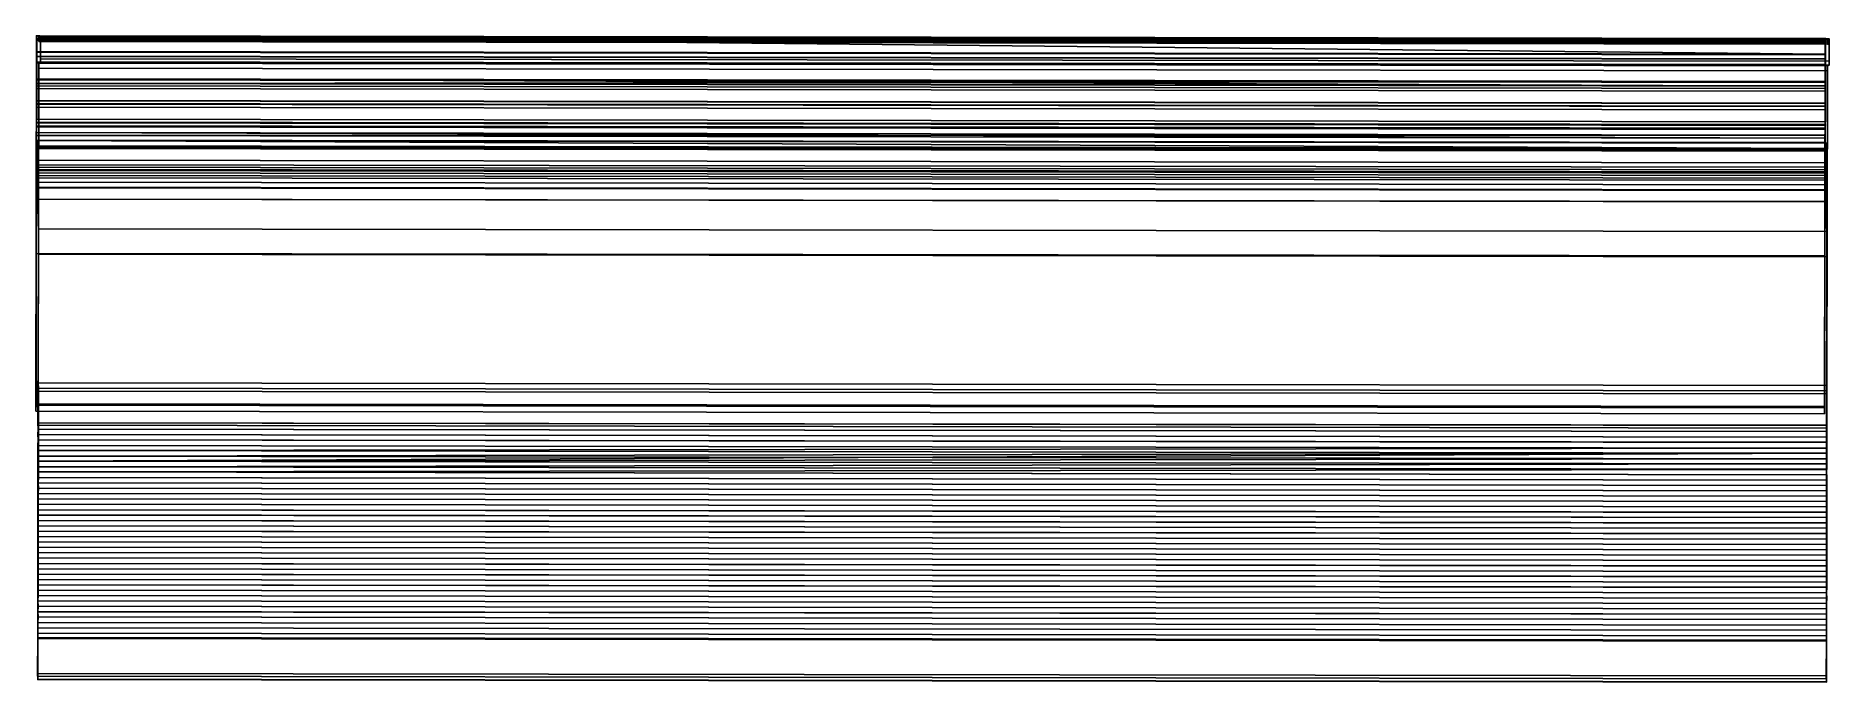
# Model space of a CAD drawing. Extents: x 399.9 to 400, y 0.964 to 1.
import ezdxf

# ---------------------------------------------------------------- set-up
doc = ezdxf.new("R2010")
doc.units = 0
doc.header["$MEASUREMENT"] = 0
doc.layers.add('Layer1', color=212, linetype='CONTINUOUS')

msp = doc.modelspace()

# ---------------------------------------------------------------- linework, layer by layer
at = {"layer": 'Layer1'}
for points in [[(399.89977, 1.00011, -14.95328), (399.89974, 0.97968, -14.9533), (399.99974, 0.97953, -14.95281), (399.99977, 0.99996, -14.95279)], [(399.89978, 1.00034, -14.95534), (399.89977, 1.00035, -14.95355), (399.99977, 1.0002, -14.95305), (399.99978, 1.0002, -14.95484)], [(399.99977, 1.0002, -14.95305), (399.99977, 0.99996, -14.95279), (399.89977, 1.00011, -14.95328), (399.89977, 1.00035, -14.95355)], [(399.99978, 0.99932, -14.95508), (399.99978, 1.00004, -14.95505), (399.89978, 1.00019, -14.95554), (399.89978, 1.00034, -14.95534)], [(399.8999, 1.00034, -14.98005), (399.8998, 1.00034, -14.95902), (399.9998, 1.0002, -14.95853), (399.9999, 1.00019, -14.97955)], [(399.8998, 1.00034, -14.95902), (399.8998, 1.0002, -14.95882), (399.9998, 1.00005, -14.95832), (399.9998, 1.0002, -14.95853)], [(399.9998, 1.00005, -14.95832), (399.9998, 0.99929, -14.95829), (399.8998, 0.99944, -14.95878), (399.8998, 1.0002, -14.95882)], [(399.9999, 1.00011, -14.97985), (399.9999, 1.00019, -14.97955), (399.8999, 1.00034, -14.98005), (399.8999, 1.00025, -14.98034)], [(399.89991, 1.00004, -14.98056), (399.8999, 1.00025, -14.98034), (399.9999, 1.00011, -14.97985), (399.9999, 0.99989, -14.98006)], [(399.99991, 1.00019, -14.98216), (399.99991, 0.99989, -14.98186), (399.89991, 1.00004, -14.98236), (399.89992, 1.00034, -14.98266)], [(399.89991, 1.00004, -14.98236), (399.89991, 1.00034, -14.98206), (399.99991, 1.00019, -14.98156), (399.99991, 0.99989, -14.98186)], [(399.99991, 1.00019, -14.98156), (399.99991, 0.99989, -14.98126), (399.89991, 1.00004, -14.98176), (399.89991, 1.00034, -14.98206)], [(399.89991, 1.00004, -14.98176), (399.89991, 1.00034, -14.98146), (399.99991, 1.00019, -14.98096), (399.99991, 0.99989, -14.98126)], [(399.99991, 1.00019, -14.98096), (399.99991, 0.99989, -14.98066), (399.89991, 1.00004, -14.98116), (399.89991, 1.00034, -14.98146)], [(399.89991, 1.00004, -14.98116), (399.89991, 1.00034, -14.98086), (399.99991, 1.00019, -14.98036), (399.99991, 0.99989, -14.98066)], [(399.99991, 1.00019, -14.98036), (399.9999, 0.99989, -14.98006), (399.89991, 1.00004, -14.98056), (399.89991, 1.00034, -14.98086)], [(399.89993, 1.00004, -14.98476), (399.89992, 1.00034, -14.98446), (399.99992, 1.00019, -14.98396), (399.99992, 0.99989, -14.98426)], [(399.99992, 1.00019, -14.98396), (399.99992, 0.99989, -14.98366), (399.89992, 1.00004, -14.98416), (399.89992, 1.00034, -14.98446)], [(399.89992, 1.00004, -14.98416), (399.89992, 1.00034, -14.98386), (399.99992, 1.00019, -14.98336), (399.99992, 0.99989, -14.98366)], [(399.99992, 1.00019, -14.98336), (399.99992, 0.99989, -14.98306), (399.89992, 1.00004, -14.98356), (399.89992, 1.00034, -14.98386)], [(399.89992, 1.00004, -14.98356), (399.89992, 1.00034, -14.98326), (399.99992, 1.00019, -14.98276), (399.99992, 0.99989, -14.98306)], [(399.99992, 1.00019, -14.98276), (399.99992, 0.99989, -14.98246), (399.89992, 1.00004, -14.98296), (399.89992, 1.00034, -14.98326)], [(399.89992, 1.00004, -14.98296), (399.89992, 1.00034, -14.98266), (399.99991, 1.00019, -14.98216), (399.99992, 0.99989, -14.98246)], [(399.99994, 1.00019, -14.98636), (399.99993, 0.99989, -14.98606), (399.89993, 1.00004, -14.98656), (399.89994, 1.00034, -14.98686)], [(399.89993, 1.00004, -14.98656), (399.89993, 1.00034, -14.98626), (399.99993, 1.00019, -14.98576), (399.99993, 0.99989, -14.98606)], [(399.99993, 1.00019, -14.98576), (399.99993, 0.99989, -14.98546), (399.89993, 1.00004, -14.98596), (399.89993, 1.00034, -14.98626)], [(399.89993, 1.00004, -14.98596), (399.89993, 1.00034, -14.98566), (399.99993, 1.00019, -14.98516), (399.99993, 0.99989, -14.98546)], [(399.99993, 1.00019, -14.98516), (399.99993, 0.99989, -14.98486), (399.89993, 1.00004, -14.98536), (399.89993, 1.00034, -14.98566)], [(399.89993, 1.00004, -14.98536), (399.89993, 1.00034, -14.98506), (399.99993, 1.00019, -14.98456), (399.99993, 0.99989, -14.98486)], [(399.99993, 1.00019, -14.98456), (399.99992, 0.99989, -14.98426), (399.89993, 1.00004, -14.98476), (399.89993, 1.00034, -14.98506)], [(399.99994, 1.00019, -14.98816), (399.99994, 0.99989, -14.98786), (399.89994, 1.00004, -14.98836), (399.89995, 1.00034, -14.98866)], [(399.89994, 1.00004, -14.98836), (399.89994, 1.00034, -14.98806), (399.99994, 1.00019, -14.98756), (399.99994, 0.99989, -14.98786)], [(399.99994, 1.00019, -14.98756), (399.99994, 0.99989, -14.98726), (399.89994, 1.00004, -14.98776), (399.89994, 1.00034, -14.98806)], [(399.89994, 1.00004, -14.98776), (399.89994, 1.00034, -14.98746), (399.99994, 1.00019, -14.98696), (399.99994, 0.99989, -14.98726)], [(399.99994, 1.00019, -14.98696), (399.99994, 0.99989, -14.98666), (399.89994, 1.00004, -14.98716), (399.89994, 1.00034, -14.98746)], [(399.89994, 1.00004, -14.98716), (399.89994, 1.00034, -14.98686), (399.99994, 1.00019, -14.98636), (399.99994, 0.99989, -14.98666)], [(399.89996, 1.00004, -14.99076), (399.89995, 1.00034, -14.99046), (399.99995, 1.00019, -14.98996), (399.99995, 0.99989, -14.99026)], [(399.99995, 1.00019, -14.98996), (399.99995, 0.99989, -14.98966), (399.89995, 1.00004, -14.99016), (399.89995, 1.00034, -14.99046)], [(399.89995, 1.00004, -14.99016), (399.89995, 1.00034, -14.98986), (399.99995, 1.00019, -14.98936), (399.99995, 0.99989, -14.98966)], [(399.99995, 1.00019, -14.98936), (399.99995, 0.99989, -14.98906), (399.89995, 1.00004, -14.98956), (399.89995, 1.00034, -14.98986)], [(399.89995, 1.00004, -14.98956), (399.89995, 1.00034, -14.98926), (399.99995, 1.00019, -14.98876), (399.99995, 0.99989, -14.98906)], [(399.99995, 1.00019, -14.98876), (399.99995, 0.99989, -14.98846), (399.89995, 1.00004, -14.98896), (399.89995, 1.00034, -14.98926)], [(399.89995, 1.00004, -14.98896), (399.89995, 1.00034, -14.98866), (399.99994, 1.00019, -14.98816), (399.99995, 0.99989, -14.98846)], [(399.89996, 1.00004, -14.99136), (399.89996, 1.00034, -14.99106), (399.99996, 1.00019, -14.99056), (399.99996, 0.99989, -14.99086)], [(399.99996, 1.00019, -14.99056), (399.99995, 0.99989, -14.99026), (399.89996, 1.00004, -14.99076), (399.89996, 1.00034, -14.99106)], [(399.99997, 1.00019, -14.99236), (399.99996, 0.99989, -14.99206), (399.89996, 1.00003, -14.99256), (399.89997, 1.00033, -14.99286)], [(399.89996, 1.00003, -14.99256), (399.89996, 1.00033, -14.99226), (399.99996, 1.00019, -14.99176), (399.99996, 0.99989, -14.99206)], [(399.99996, 1.00019, -14.99176), (399.99996, 0.99989, -14.99146), (399.89996, 1.00003, -14.99196), (399.89996, 1.00033, -14.99226)], [(399.89996, 1.00003, -14.99196), (399.89996, 1.00033, -14.99166), (399.99996, 1.00019, -14.99116), (399.99996, 0.99989, -14.99146)], [(399.99996, 1.00019, -14.99116), (399.99996, 0.99989, -14.99086), (399.89996, 1.00004, -14.99136), (399.89996, 1.00033, -14.99166)], [(399.99997, 1.00019, -14.99416), (399.99997, 0.99989, -14.99386), (399.89997, 1.00003, -14.99436), (399.89998, 1.00033, -14.99466)], [(399.89997, 1.00003, -14.99436), (399.89997, 1.00033, -14.99406), (399.99997, 1.00019, -14.99356), (399.99997, 0.99989, -14.99386)], [(399.99997, 1.00019, -14.99356), (399.99997, 0.99989, -14.99326), (399.89997, 1.00003, -14.99376), (399.89997, 1.00033, -14.99406)], [(399.89997, 1.00003, -14.99376), (399.89997, 1.00033, -14.99346), (399.99997, 1.00019, -14.99296), (399.99997, 0.99989, -14.99326)], [(399.99997, 1.00019, -14.99296), (399.99997, 0.99989, -14.99266), (399.89997, 1.00003, -14.99316), (399.89997, 1.00033, -14.99346)], [(399.89997, 1.00003, -14.99316), (399.89997, 1.00033, -14.99286), (399.99997, 1.00019, -14.99236), (399.99997, 0.99989, -14.99266)], [(399.89999, 1.00003, -14.99676), (399.89998, 1.00033, -14.99646), (399.99998, 1.00019, -14.99596), (399.99998, 0.99989, -14.99626)], [(399.99998, 1.00019, -14.99596), (399.99998, 0.99989, -14.99566), (399.89998, 1.00003, -14.99616), (399.89998, 1.00033, -14.99646)], [(399.89998, 1.00003, -14.99616), (399.89998, 1.00033, -14.99586), (399.99998, 1.00019, -14.99536), (399.99998, 0.99989, -14.99566)], [(399.99998, 1.00019, -14.99536), (399.99998, 0.99989, -14.99506), (399.89998, 1.00003, -14.99556), (399.89998, 1.00033, -14.99586)], [(399.89998, 1.00003, -14.99556), (399.89998, 1.00033, -14.99526), (399.99998, 1.00019, -14.99476), (399.99998, 0.99989, -14.99506)], [(399.99998, 1.00019, -14.99476), (399.99998, 0.99989, -14.99446), (399.89998, 1.00003, -14.99496), (399.89998, 1.00033, -14.99526)], [(399.89998, 1.00003, -14.99496), (399.89998, 1.00033, -14.99466), (399.99997, 1.00019, -14.99416), (399.99998, 0.99989, -14.99446)], [(399.99999, 1.00019, -14.99836), (399.99999, 0.99989, -14.99806), (399.89999, 1.00003, -14.99856), (399.9, 1.00033, -14.99886)], [(399.89999, 1.00003, -14.99856), (399.89999, 1.00033, -14.99826), (399.99999, 1.00019, -14.99776), (399.99999, 0.99989, -14.99806)], [(399.99999, 1.00019, -14.99776), (399.99999, 0.99989, -14.99746), (399.89999, 1.00003, -14.99796), (399.89999, 1.00033, -14.99826)], [(399.89999, 1.00003, -14.99796), (399.89999, 1.00033, -14.99766), (399.99999, 1.00019, -14.99716), (399.99999, 0.99989, -14.99746)], [(399.99999, 1.00019, -14.99716), (399.99999, 0.99989, -14.99686), (399.89999, 1.00003, -14.99736), (399.89999, 1.00033, -14.99766)], [(399.89999, 1.00003, -14.99736), (399.89999, 1.00033, -14.99706), (399.99999, 1.00019, -14.99656), (399.99999, 0.99989, -14.99686)], [(399.99999, 1.00019, -14.99656), (399.99998, 0.99989, -14.99626), (399.89999, 1.00003, -14.99676), (399.89999, 1.00033, -14.99706)], [(399.99999, 1.00019, -14.99656), (399.99998, 0.99989, -14.99626), (399.89999, 1.00003, -14.99676), (399.89999, 1.00033, -14.99706)], [(400, 1.0001, -14.99943), (400, 1.00019, -14.99921), (399.9, 1.00033, -14.99971), (399.9, 1.00024, -14.99992)], [(399.9, 1.00033, -14.99971), (399.9, 1.0003, -14.99957), (400, 1.00015, -14.99907), (400, 1.00019, -14.99921)], [(399.9, 1.00003, -14.99916), (399.9, 1.00033, -14.99886), (399.99999, 1.00019, -14.99836), (400, 0.99989, -14.99866)], [(400, 1.00015, -14.99907), (400, 0.99989, -14.99866), (399.9, 1.00003, -14.99916), (399.9, 1.0003, -14.99957)], [(400, 1, -14.99949), (400, 1.0001, -14.99943), (399.9, 1.00024, -14.99992), (399.9, 1.00015, -14.99998)], [(399.9, 0.99907, -15), (399.9, 1.00015, -14.99998), (400, 1, -14.99949), (400, 0.99893, -14.99951)], [(399.99977, 0.99875, -14.95393), (399.99978, 0.99906, -14.95484), (399.89978, 0.99921, -14.95533), (399.89977, 0.9989, -14.95443)], [(399.89977, 0.99789, -14.95445), (399.89977, 0.9989, -14.95443), (399.99977, 0.99875, -14.95393), (399.99977, 0.99774, -14.95396)], [(399.89978, 0.99921, -14.95533), (399.89978, 0.99947, -14.95557), (399.99978, 0.99932, -14.95508), (399.99978, 0.99906, -14.95484)], [(399.8998, 0.99944, -14.95878), (399.8998, 0.9992, -14.95908), (399.9998, 0.99905, -14.95858), (399.9998, 0.99929, -14.95829)], [(399.9998, 0.99905, -14.95858), (399.9998, 0.99868, -14.95943), (399.8998, 0.99883, -14.95993), (399.8998, 0.9992, -14.95908)], [(399.9998, 0.99868, -14.95943), (399.9998, 0.99779, -14.95943), (399.8998, 0.99794, -14.95992), (399.8998, 0.99883, -14.95993)], [(399.9, 0.99885, -14.99982), (399.8999, 0.99882, -14.9802), (399.9999, 0.99867, -14.97971), (400, 0.99871, -14.99933)], [(399.8999, 0.99882, -14.9802), (399.8999, 0.99854, -14.98001), (399.9999, 0.99839, -14.97951), (399.9999, 0.99867, -14.97971)], [(400, 0.99871, -14.99933), (400, 0.99893, -14.99951), (399.9, 0.99907, -15), (399.9, 0.99885, -14.99982)], [(399.99978, 0.99755, -14.95478), (399.99977, 0.99774, -14.95396), (399.89977, 0.99789, -14.95445), (399.89978, 0.9977, -14.95528)], [(399.89978, 0.99755, -14.95554), (399.89978, 0.9977, -14.95528), (399.99978, 0.99755, -14.95478), (399.99978, 0.9974, -14.95504)], [(399.99979, 0.99753, -14.95848), (399.99979, 0.99725, -14.95828), (399.89979, 0.9974, -14.95878), (399.8998, 0.99768, -14.95897)], [(399.8998, 0.99794, -14.95992), (399.8998, 0.99768, -14.95897), (399.9998, 0.99779, -14.95943), (399.99979, 0.99753, -14.95848)], [(399.9999, 0.99839, -14.97951), (399.99987, 0.98079, -14.97951), (399.89987, 0.98094, -14.98), (399.8999, 0.99854, -14.98001)], [(399.99978, 0.99656, -14.95505), (399.99978, 0.9974, -14.95504), (399.89978, 0.99755, -14.95554), (399.89978, 0.99671, -14.95554)], [(399.89978, 0.99656, -14.95533), (399.89978, 0.99671, -14.95554), (399.99978, 0.99656, -14.95505), (399.99977, 0.99641, -14.95484)], [(399.89979, 0.9974, -14.95878), (399.89979, 0.99673, -14.9588), (399.99979, 0.99659, -14.9583), (399.99979, 0.99725, -14.95828)], [(399.99979, 0.99659, -14.9583), (399.99979, 0.9964, -14.95858), (399.89979, 0.99655, -14.95908), (399.89979, 0.99673, -14.9588)], [(399.99977, 0.99639, -14.95413), (399.99977, 0.99641, -14.95484), (399.89978, 0.99656, -14.95533), (399.89977, 0.99653, -14.95462)], [(399.89977, 0.99532, -14.95445), (399.89977, 0.99653, -14.95462), (399.99977, 0.99639, -14.95413), (399.99977, 0.99518, -14.95395)], [(399.89979, 0.99655, -14.95908), (399.8998, 0.99635, -14.95991), (399.9998, 0.99621, -14.95941), (399.99979, 0.9964, -14.95858)], [(399.9998, 0.99621, -14.95941), (399.9998, 0.99554, -14.95941), (399.8998, 0.99568, -14.9599), (399.8998, 0.99635, -14.95991)], [(399.99977, 0.99438, -14.95396), (399.99977, 0.99518, -14.95395), (399.89977, 0.99532, -14.95445), (399.89977, 0.99452, -14.95445)], [(399.8998, 0.99552, -14.95974), (399.89978, 0.99548, -14.95712), (399.99978, 0.99534, -14.95662), (399.99979, 0.99538, -14.95925)], [(399.99978, 0.99534, -14.95662), (399.99978, 0.99511, -14.95643), (399.89978, 0.99525, -14.95692), (399.89978, 0.99548, -14.95712)], [(399.89978, 0.99525, -14.95692), (399.89978, 0.99495, -14.95692), (399.99978, 0.9948, -14.95643), (399.99978, 0.99511, -14.95643)], [(399.99978, 0.99462, -14.95649), (399.99978, 0.9948, -14.95643), (399.89978, 0.99477, -14.95698), (399.89978, 0.99495, -14.95692)], [(399.89978, 0.99477, -14.95698), (399.89978, 0.99288, -14.95694), (399.99978, 0.99274, -14.95645), (399.99978, 0.99462, -14.95649)], [(399.89977, 0.99339, -14.95437), (399.89977, 0.99452, -14.95445), (399.99977, 0.99438, -14.95396), (399.99977, 0.99325, -14.95387)], [(399.99979, 0.99435, -14.95951), (399.99979, 0.99405, -14.95921), (399.89979, 0.9942, -14.9597), (399.8998, 0.9945, -14.96)], [(399.8998, 0.9945, -14.96), (399.89979, 0.99413, -14.95859), (399.99979, 0.99398, -14.9581), (399.99979, 0.99405, -14.95921)], [(399.89979, 0.99405, -14.9583), (399.89979, 0.99413, -14.95859), (399.99979, 0.99398, -14.9581), (399.99979, 0.9939, -14.95781)], [(399.99978, 0.99285, -14.95785), (399.99979, 0.9939, -14.95781), (399.89979, 0.99405, -14.9583), (399.89979, 0.993, -14.95834)], [(399.9998, 0.99405, -14.96161), (399.9998, 0.99435, -14.96131), (399.8998, 0.9945, -14.9618), (399.89981, 0.9942, -14.9621)], [(399.8998, 0.9945, -14.9618), (399.8998, 0.9942, -14.9615), (399.9998, 0.99405, -14.96101), (399.9998, 0.99435, -14.96131)], [(399.9998, 0.99405, -14.96101), (399.9998, 0.99435, -14.96071), (399.8998, 0.9945, -14.9612), (399.8998, 0.9942, -14.9615)], [(399.8998, 0.9945, -14.9612), (399.8998, 0.9942, -14.9609), (399.9998, 0.99405, -14.96041), (399.9998, 0.99435, -14.96071)], [(399.9998, 0.99405, -14.96041), (399.9998, 0.99435, -14.96011), (399.8998, 0.9945, -14.9606), (399.8998, 0.9942, -14.9609)], [(399.8998, 0.9942, -14.9603), (399.8998, 0.9945, -14.9606), (399.9998, 0.99435, -14.96011), (399.9998, 0.99405, -14.95981)], [(399.8998, 0.9945, -14.96), (399.8998, 0.9942, -14.9603), (399.9998, 0.99405, -14.95981), (399.99979, 0.99435, -14.95951)], [(399.89982, 0.9945, -14.9642), (399.89981, 0.9942, -14.9639), (399.99981, 0.99405, -14.96341), (399.99982, 0.99435, -14.96371)], [(399.99981, 0.99405, -14.96341), (399.99981, 0.99435, -14.96311), (399.89981, 0.9945, -14.9636), (399.89981, 0.9942, -14.9639)], [(399.89981, 0.9945, -14.9636), (399.89981, 0.9942, -14.9633), (399.99981, 0.99405, -14.96281), (399.99981, 0.99435, -14.96311)], [(399.99981, 0.99405, -14.96281), (399.99981, 0.99435, -14.96251), (399.89981, 0.9945, -14.963), (399.89981, 0.9942, -14.9633)], [(399.89981, 0.9945, -14.963), (399.89981, 0.9942, -14.9627), (399.99981, 0.99405, -14.96221), (399.99981, 0.99435, -14.96251)], [(399.99981, 0.99405, -14.96221), (399.99981, 0.99435, -14.96191), (399.89981, 0.9945, -14.9624), (399.89981, 0.9942, -14.9627)], [(399.89981, 0.9945, -14.9624), (399.89981, 0.9942, -14.9621), (399.9998, 0.99405, -14.96161), (399.99981, 0.99435, -14.96191)], [(399.89983, 0.9945, -14.966), (399.89982, 0.9942, -14.9657), (399.99982, 0.99405, -14.96521), (399.99982, 0.99435, -14.96551)], [(399.99982, 0.99405, -14.96521), (399.99982, 0.99435, -14.96491), (399.89982, 0.9945, -14.9654), (399.89982, 0.9942, -14.9657)], [(399.89982, 0.9945, -14.9654), (399.89982, 0.9942, -14.9651), (399.99982, 0.99405, -14.96461), (399.99982, 0.99435, -14.96491)], [(399.99982, 0.99435, -14.96431), (399.99982, 0.99405, -14.96461), (399.89982, 0.9942, -14.9651), (399.89982, 0.9945, -14.9648)], [(399.89982, 0.9945, -14.9648), (399.89982, 0.9942, -14.9645), (399.99982, 0.99405, -14.96401), (399.99982, 0.99435, -14.96431)], [(399.99982, 0.99405, -14.96401), (399.99982, 0.99435, -14.96371), (399.89982, 0.9945, -14.9642), (399.89982, 0.9942, -14.9645)], [(399.99983, 0.99405, -14.96761), (399.99983, 0.99435, -14.96731), (399.89983, 0.9945, -14.9678), (399.89984, 0.9942, -14.9681)], [(399.89983, 0.9945, -14.9678), (399.89983, 0.9942, -14.9675), (399.99983, 0.99405, -14.96701), (399.99983, 0.99435, -14.96731)], [(399.99983, 0.99405, -14.96701), (399.99983, 0.99435, -14.96671), (399.89983, 0.9945, -14.9672), (399.89983, 0.9942, -14.9675)], [(399.89983, 0.9945, -14.9672), (399.89983, 0.9942, -14.9669), (399.99983, 0.99405, -14.96641), (399.99983, 0.99435, -14.96671)], [(399.99983, 0.99405, -14.96641), (399.99983, 0.99435, -14.96611), (399.89983, 0.9945, -14.9666), (399.89983, 0.9942, -14.9669)], [(399.89983, 0.9945, -14.9666), (399.89983, 0.9942, -14.9663), (399.99983, 0.99405, -14.96581), (399.99983, 0.99435, -14.96611)], [(399.99983, 0.99405, -14.96581), (399.99982, 0.99435, -14.96551), (399.89983, 0.9945, -14.966), (399.89983, 0.9942, -14.9663)], [(399.89985, 0.9945, -14.9702), (399.89984, 0.9942, -14.9699), (399.99984, 0.99405, -14.96941), (399.99984, 0.99435, -14.96971)], [(399.99984, 0.99405, -14.96941), (399.99984, 0.99435, -14.96911), (399.89984, 0.9945, -14.9696), (399.89984, 0.9942, -14.9699)], [(399.89984, 0.9945, -14.9696), (399.89984, 0.9942, -14.9693), (399.99984, 0.99405, -14.96881), (399.99984, 0.99435, -14.96911)], [(399.99984, 0.99405, -14.96881), (399.99984, 0.99435, -14.96851), (399.89984, 0.9945, -14.969), (399.89984, 0.9942, -14.9693)], [(399.89984, 0.9945, -14.969), (399.89984, 0.9942, -14.9687), (399.99984, 0.99405, -14.96821), (399.99984, 0.99435, -14.96851)], [(399.99984, 0.99405, -14.96821), (399.99984, 0.99435, -14.96791), (399.89984, 0.9945, -14.9684), (399.89984, 0.9942, -14.9687)], [(399.89984, 0.9945, -14.9684), (399.89984, 0.9942, -14.9681), (399.99983, 0.99405, -14.96761), (399.99984, 0.99435, -14.96791)], [(399.99985, 0.99405, -14.97061), (399.99985, 0.99435, -14.97031), (399.89985, 0.9945, -14.9708), (399.89985, 0.9942, -14.9711)], [(399.89985, 0.9945, -14.9708), (399.89985, 0.9942, -14.9705), (399.99985, 0.99405, -14.97001), (399.99985, 0.99435, -14.97031)], [(399.99985, 0.99405, -14.97001), (399.99984, 0.99435, -14.96971), (399.89985, 0.9945, -14.9702), (399.89985, 0.9942, -14.9705)], [(399.99985, 0.99405, -14.97181), (399.99985, 0.99435, -14.97151), (399.89985, 0.99449, -14.972), (399.89986, 0.99419, -14.9723)], [(399.89985, 0.99449, -14.972), (399.89985, 0.99419, -14.9717), (399.99985, 0.99405, -14.97121), (399.99985, 0.99435, -14.97151)], [(399.99985, 0.99405, -14.97121), (399.99985, 0.99435, -14.97091), (399.89985, 0.99449, -14.9714), (399.89985, 0.99419, -14.9717)], [(399.89985, 0.99449, -14.9714), (399.89985, 0.9942, -14.9711), (399.99985, 0.99405, -14.97061), (399.99985, 0.99435, -14.97091)], [(399.99987, 0.99435, -14.97391), (399.99986, 0.99405, -14.97361), (399.89986, 0.99419, -14.9741), (399.89987, 0.99449, -14.9744)], [(399.89986, 0.99419, -14.9741), (399.89986, 0.99449, -14.9738), (399.99986, 0.99435, -14.97331), (399.99986, 0.99405, -14.97361)], [(399.99986, 0.99435, -14.97331), (399.99986, 0.99405, -14.97301), (399.89986, 0.99419, -14.9735), (399.89986, 0.99449, -14.9738)], [(399.89986, 0.99419, -14.9735), (399.89986, 0.99449, -14.9732), (399.99986, 0.99435, -14.97271), (399.99986, 0.99405, -14.97301)], [(399.99986, 0.99435, -14.97271), (399.99986, 0.99405, -14.97241), (399.89986, 0.99419, -14.9729), (399.89986, 0.99449, -14.9732)], [(399.89986, 0.99449, -14.9726), (399.99986, 0.99435, -14.97211), (399.99986, 0.99405, -14.97241), (399.89986, 0.99419, -14.9729)], [(399.89986, 0.99449, -14.9726), (399.89986, 0.99419, -14.9723), (399.99985, 0.99405, -14.97181), (399.99986, 0.99435, -14.97211)], [(399.89987, 0.99412, -14.97461), (399.89987, 0.99449, -14.9744), (399.99987, 0.99435, -14.97391), (399.99987, 0.99398, -14.97411)], [(399.89987, 0.99404, -14.9749), (399.89987, 0.99412, -14.97461), (399.99987, 0.99398, -14.97411), (399.99987, 0.9939, -14.97441)], [(399.99987, 0.993, -14.97441), (399.99987, 0.9939, -14.97441), (399.89987, 0.99404, -14.9749), (399.89987, 0.99314, -14.9749)], [(399.99977, 0.99254, -14.95436), (399.99977, 0.99325, -14.95387), (399.89977, 0.99339, -14.95437), (399.89977, 0.99268, -14.95485)], [(399.99978, 0.99274, -14.95645), (399.99977, 0.99227, -14.95487), (399.89977, 0.99241, -14.95536), (399.89978, 0.99288, -14.95694)], [(399.89977, 0.99241, -14.95536), (399.89977, 0.99268, -14.95485), (399.99977, 0.99254, -14.95436), (399.99977, 0.99227, -14.95487)], [(399.89979, 0.99281, -14.95931), (399.89979, 0.993, -14.95834), (399.99978, 0.99285, -14.95785), (399.99979, 0.99267, -14.95882)], [(399.99979, 0.99174, -14.95882), (399.99979, 0.99267, -14.95882), (399.89979, 0.99281, -14.95931), (399.89979, 0.99189, -14.95932)], [(399.99986, 0.99266, -14.9734), (399.99986, 0.9927, -14.97411), (399.89987, 0.99284, -14.9746), (399.89986, 0.99281, -14.97389)], [(399.89986, 0.99281, -14.97389), (399.89986, 0.99254, -14.97362), (399.99986, 0.99239, -14.97312), (399.99986, 0.99266, -14.9734)], [(399.89987, 0.99284, -14.9746), (399.89987, 0.99314, -14.9749), (399.99987, 0.993, -14.97441), (399.99986, 0.9927, -14.97411)], [(399.89978, 0.99122, -14.95704), (399.89979, 0.99189, -14.95932), (399.99979, 0.99174, -14.95882), (399.99978, 0.99108, -14.95654)], [(399.99986, 0.99201, -14.97312), (399.99986, 0.99239, -14.97312), (399.89986, 0.99254, -14.97362), (399.89986, 0.99216, -14.97362)], [(399.89986, 0.99184, -14.97407), (399.89986, 0.99216, -14.97362), (399.99986, 0.99201, -14.97312), (399.99986, 0.9917, -14.97358)], [(399.89987, 0.99121, -14.97617), (399.89986, 0.99184, -14.97407), (399.99986, 0.9917, -14.97358), (399.99987, 0.99106, -14.97568)], [(399.99976, 0.98804, -14.95471), (399.99978, 0.99108, -14.95654), (399.89978, 0.99122, -14.95704), (399.89976, 0.98818, -14.9552)], [(399.89988, 0.98956, -14.97762), (399.89987, 0.99121, -14.97617), (399.99987, 0.99106, -14.97568), (399.99987, 0.98941, -14.97713)], [(399.89988, 0.98813, -14.978), (399.89988, 0.98956, -14.97762), (399.99987, 0.98941, -14.97713), (399.99987, 0.98798, -14.97751)], [(399.89975, 0.97977, -14.95449), (399.89976, 0.98818, -14.9552), (399.99976, 0.98804, -14.95471), (399.99975, 0.97962, -14.954)], [(399.99986, 0.97856, -14.97819), (399.99987, 0.98798, -14.97751), (399.89988, 0.98813, -14.978), (399.89986, 0.9787, -14.97868)], [(399.89987, 0.98094, -14.98), (399.89988, 0.98064, -14.98068), (399.99988, 0.98049, -14.98019), (399.99987, 0.98079, -14.97951)], [(399.89988, 0.98064, -14.98068), (399.89988, 0.98063, -14.98192), (399.99988, 0.98049, -14.98143), (399.99988, 0.98049, -14.98019)], [(399.99988, 0.98049, -14.98143), (399.99988, 0.98033, -14.98164), (399.89988, 0.98047, -14.98213), (399.89988, 0.98063, -14.98192)], [(399.99974, 0.97921, -14.95359), (399.99975, 0.97962, -14.954), (399.89975, 0.97977, -14.95449), (399.89974, 0.97936, -14.95408)], [(399.99974, 0.97953, -14.95281), (399.99974, 0.97921, -14.95319), (399.89974, 0.97936, -14.95368), (399.89974, 0.97968, -14.9533)], [(399.89988, 0.98047, -14.98213), (399.89988, 0.9787, -14.98205), (399.99988, 0.97855, -14.98156), (399.99988, 0.98033, -14.98164)], [(399.89974, 0.97936, -14.95368), (399.89974, 0.97936, -14.95408), (399.99974, 0.97921, -14.95359), (399.99974, 0.97921, -14.95319)], [(399.89987, 0.97835, -14.97899), (399.89986, 0.9787, -14.97868), (399.99986, 0.97856, -14.97819), (399.99986, 0.97821, -14.9785)], [(399.89988, 0.9787, -14.98205), (399.89988, 0.97856, -14.98196), (399.99988, 0.97841, -14.98147), (399.99988, 0.97855, -14.98156)], [(399.99988, 0.97841, -14.98147), (399.99988, 0.97821, -14.98126), (399.89988, 0.97835, -14.98175), (399.89988, 0.97856, -14.98196)], [(399.99986, 0.97789, -14.97821), (399.99986, 0.97821, -14.9785), (399.89987, 0.97835, -14.97899), (399.89986, 0.97804, -14.97871)], [(399.89987, 0.97775, -14.97902), (399.89986, 0.97804, -14.97871), (399.99986, 0.97789, -14.97821), (399.99986, 0.97761, -14.97852)], [(399.99986, 0.97729, -14.97824), (399.99986, 0.97761, -14.97852), (399.89987, 0.97775, -14.97902), (399.89986, 0.97744, -14.97873)], [(399.99988, 0.97821, -14.98126), (399.99988, 0.97789, -14.98152), (399.89988, 0.97804, -14.98202), (399.89988, 0.97835, -14.98175)], [(399.89988, 0.97804, -14.98202), (399.89988, 0.97775, -14.98172), (399.99988, 0.9776, -14.98122), (399.99988, 0.97789, -14.98152)], [(399.99988, 0.9776, -14.98122), (399.99988, 0.97729, -14.98152), (399.89988, 0.97715, -14.98172), (399.89988, 0.97775, -14.98172)], [(399.89986, 0.97715, -14.97904), (399.89986, 0.97744, -14.97873), (399.99986, 0.97729, -14.97824), (399.99986, 0.97701, -14.97855)], [(399.99986, 0.97669, -14.97826), (399.99986, 0.97701, -14.97855), (399.89986, 0.97715, -14.97904), (399.89986, 0.97684, -14.97875)], [(399.89986, 0.97655, -14.97906), (399.89986, 0.97684, -14.97875), (399.99986, 0.97669, -14.97826), (399.99986, 0.9764, -14.97857)], [(399.99986, 0.9761, -14.97828), (399.99986, 0.9764, -14.97857), (399.89986, 0.97655, -14.97906), (399.89986, 0.97624, -14.97877)], [(399.89988, 0.97715, -14.98172), (399.89988, 0.97684, -14.98196), (399.99988, 0.977, -14.98122), (399.99988, 0.97729, -14.98152)], [(399.99988, 0.977, -14.98122), (399.99988, 0.97669, -14.98146), (399.89988, 0.97684, -14.98196), (399.89988, 0.97655, -14.98166)], [(399.89988, 0.97655, -14.98166), (399.89988, 0.97624, -14.98193), (399.99987, 0.9764, -14.98116), (399.99988, 0.97669, -14.98146)], [(399.89986, 0.97595, -14.97908), (399.89986, 0.97624, -14.97877), (399.99986, 0.9761, -14.97828), (399.99986, 0.9758, -14.97859)], [(399.99986, 0.9755, -14.97829), (399.99986, 0.9758, -14.97859), (399.89986, 0.97595, -14.97908), (399.89986, 0.97564, -14.97879)], [(399.89986, 0.97535, -14.97909), (399.89986, 0.97564, -14.97879), (399.99986, 0.9755, -14.97829), (399.99986, 0.9752, -14.9786)], [(399.99987, 0.97549, -14.98142), (399.99987, 0.9752, -14.98112), (399.89987, 0.97535, -14.98161), (399.89988, 0.97564, -14.98191)], [(399.99988, 0.97609, -14.98144), (399.99987, 0.9764, -14.98116), (399.89988, 0.97624, -14.98193), (399.89988, 0.97595, -14.98163)], [(399.89988, 0.97595, -14.98163), (399.89988, 0.97564, -14.98191), (399.99987, 0.97549, -14.98142), (399.99987, 0.9758, -14.98114)], [(399.99986, 0.9749, -14.97831), (399.99986, 0.9752, -14.9786), (399.89986, 0.97535, -14.97909), (399.89986, 0.97504, -14.9788)], [(399.89986, 0.97475, -14.97911), (399.89986, 0.97504, -14.9788), (399.99986, 0.9749, -14.97831), (399.99986, 0.9746, -14.97861)], [(399.99986, 0.9743, -14.97832), (399.99986, 0.9746, -14.97861), (399.89986, 0.97475, -14.97911), (399.89986, 0.97444, -14.97881)], [(399.89987, 0.97535, -14.98161), (399.89988, 0.97504, -14.98189), (399.99987, 0.97489, -14.9814), (399.99987, 0.9752, -14.98112)], [(399.99987, 0.97489, -14.9814), (399.99987, 0.9746, -14.9811), (399.89987, 0.97475, -14.98159), (399.89988, 0.97504, -14.98189)], [(399.89987, 0.97475, -14.98159), (399.89987, 0.97444, -14.98188), (399.99987, 0.97429, -14.98139), (399.99987, 0.9746, -14.9811)], [(399.89986, 0.97415, -14.97912), (399.89986, 0.97444, -14.97881), (399.99986, 0.9743, -14.97832), (399.99986, 0.974, -14.97863)], [(399.99986, 0.9737, -14.97833), (399.99986, 0.974, -14.97863), (399.89986, 0.97415, -14.97912), (399.89986, 0.97384, -14.97882)], [(399.89986, 0.97355, -14.97913), (399.89986, 0.97384, -14.97882), (399.99986, 0.9737, -14.97833), (399.99986, 0.9734, -14.97863)], [(399.99986, 0.9731, -14.97834), (399.99986, 0.9734, -14.97863), (399.89986, 0.97355, -14.97913), (399.89986, 0.97324, -14.97883)], [(399.99987, 0.97429, -14.98139), (399.99987, 0.974, -14.98109), (399.89987, 0.97415, -14.98158), (399.89987, 0.97444, -14.98188)], [(399.89987, 0.97415, -14.98158), (399.89987, 0.97384, -14.98187), (399.99987, 0.97369, -14.98138), (399.99987, 0.974, -14.98109)], [(399.99987, 0.97369, -14.98138), (399.99987, 0.9734, -14.98108), (399.89987, 0.97354, -14.98157), (399.89987, 0.97384, -14.98187)], [(399.89987, 0.97354, -14.98157), (399.89987, 0.97324, -14.98186), (399.99987, 0.97309, -14.98137), (399.99987, 0.9734, -14.98108)], [(399.89986, 0.97294, -14.97913), (399.89986, 0.97324, -14.97883), (399.99986, 0.9731, -14.97834), (399.99986, 0.9728, -14.97864)], [(399.99986, 0.9725, -14.97834), (399.99986, 0.9728, -14.97864), (399.89986, 0.97294, -14.97913), (399.89986, 0.97264, -14.97884)], [(399.89986, 0.97234, -14.97914), (399.89986, 0.97264, -14.97884), (399.99986, 0.9725, -14.97834), (399.99986, 0.9722, -14.97865)], [(399.99987, 0.97309, -14.98137), (399.99987, 0.9728, -14.98107), (399.89987, 0.97294, -14.98156), (399.89987, 0.97324, -14.98186)], [(399.89987, 0.97294, -14.98156), (399.89987, 0.97264, -14.98186), (399.99987, 0.97249, -14.98137), (399.99987, 0.9728, -14.98107)], [(399.99987, 0.97249, -14.98137), (399.99987, 0.9722, -14.98107), (399.89987, 0.97234, -14.98156), (399.89987, 0.97264, -14.98186)], [(399.99985, 0.9713, -14.97835), (399.99986, 0.9716, -14.97865), (399.89986, 0.97174, -14.97914), (399.89985, 0.97144, -14.97884)], [(399.99985, 0.9719, -14.97835), (399.99986, 0.9722, -14.97865), (399.89986, 0.97234, -14.97914), (399.89986, 0.97204, -14.97884)], [(399.89986, 0.97174, -14.97914), (399.89986, 0.97204, -14.97884), (399.99985, 0.9719, -14.97835), (399.99986, 0.9716, -14.97865)], [(399.89987, 0.97234, -14.98156), (399.89987, 0.97204, -14.98186), (399.99987, 0.97189, -14.98137), (399.99987, 0.9722, -14.98107)], [(399.89987, 0.97204, -14.98186), (399.89987, 0.97174, -14.98156), (399.99987, 0.97159, -14.98107), (399.99987, 0.97189, -14.98137)], [(399.99987, 0.97159, -14.98107), (399.99987, 0.97129, -14.98137), (399.89987, 0.97144, -14.98187), (399.89987, 0.97174, -14.98156)], [(399.89986, 0.97114, -14.97914), (399.89985, 0.97144, -14.97884), (399.99985, 0.9713, -14.97835), (399.99985, 0.97099, -14.97865)], [(399.99985, 0.9707, -14.97835), (399.99985, 0.97099, -14.97865), (399.89986, 0.97114, -14.97914), (399.89985, 0.97084, -14.97884)], [(399.89986, 0.97054, -14.97914), (399.89985, 0.97084, -14.97884), (399.99985, 0.9707, -14.97835), (399.99985, 0.97039, -14.97864)], [(399.99985, 0.9701, -14.97834), (399.99985, 0.97039, -14.97864), (399.89986, 0.97054, -14.97914), (399.89985, 0.97024, -14.97883)], [(399.89987, 0.97144, -14.98187), (399.89987, 0.97114, -14.98157), (399.99987, 0.97099, -14.98107), (399.99987, 0.97129, -14.98137)], [(399.99987, 0.97099, -14.98107), (399.99987, 0.97069, -14.98138), (399.89987, 0.97084, -14.98187), (399.89987, 0.97114, -14.98157)], [(399.89987, 0.97084, -14.98187), (399.89987, 0.97054, -14.98157), (399.99987, 0.97039, -14.98108), (399.99987, 0.97069, -14.98138)], [(399.99987, 0.97039, -14.98108), (399.99987, 0.97009, -14.98139), (399.89987, 0.97024, -14.98188), (399.89987, 0.97054, -14.98157)], [(399.89985, 0.96994, -14.97913), (399.89985, 0.97024, -14.97883), (399.99985, 0.9701, -14.97834), (399.99985, 0.96979, -14.97864)], [(399.99985, 0.9695, -14.97833), (399.99985, 0.96979, -14.97864), (399.89985, 0.96994, -14.97913), (399.89985, 0.96964, -14.97883)], [(399.89985, 0.96934, -14.97912), (399.89985, 0.96964, -14.97883), (399.99985, 0.9695, -14.97833), (399.99985, 0.96919, -14.97863)], [(399.89987, 0.97024, -14.98188), (399.89987, 0.96994, -14.98158), (399.99987, 0.96979, -14.98109), (399.99987, 0.97009, -14.98139)], [(399.99987, 0.96979, -14.98109), (399.99987, 0.96949, -14.9814), (399.89987, 0.96964, -14.9819), (399.89987, 0.96994, -14.98158)], [(399.89987, 0.96964, -14.9819), (399.89987, 0.96934, -14.9816), (399.99986, 0.96919, -14.9811), (399.99987, 0.96949, -14.9814)], [(399.99985, 0.9689, -14.97833), (399.99985, 0.96919, -14.97863), (399.89985, 0.96934, -14.97912), (399.89985, 0.96904, -14.97882)], [(399.89985, 0.96874, -14.97911), (399.89985, 0.96904, -14.97882), (399.99985, 0.9689, -14.97833), (399.99985, 0.96859, -14.97862)], [(399.99985, 0.9683, -14.97831), (399.99985, 0.96859, -14.97862), (399.89985, 0.96874, -14.97911), (399.89985, 0.96844, -14.97881)], [(399.89987, 0.96904, -14.98192), (399.89986, 0.96874, -14.98162), (399.99986, 0.96859, -14.98112), (399.99987, 0.9689, -14.98142)], [(399.99986, 0.96859, -14.98112), (399.99986, 0.9683, -14.98144), (399.89987, 0.96844, -14.98194), (399.89986, 0.96874, -14.98162)], [(399.99986, 0.96919, -14.9811), (399.99987, 0.9689, -14.98142), (399.89987, 0.96904, -14.98192), (399.89987, 0.96934, -14.9816)], [(399.89985, 0.96814, -14.9791), (399.89985, 0.96844, -14.97881), (399.99985, 0.9683, -14.97831), (399.99985, 0.96799, -14.97861)], [(399.99985, 0.9677, -14.9783), (399.99985, 0.96799, -14.97861), (399.89985, 0.96814, -14.9791), (399.89985, 0.96784, -14.97879)], [(399.89985, 0.96753, -14.97909), (399.89985, 0.96784, -14.97879), (399.99985, 0.9677, -14.9783), (399.99985, 0.96739, -14.97859)], [(399.99985, 0.9671, -14.97828), (399.99985, 0.96739, -14.97859), (399.89985, 0.96753, -14.97909), (399.89985, 0.96724, -14.97878)], [(399.89987, 0.96844, -14.98194), (399.89986, 0.96813, -14.98164), (399.99986, 0.96799, -14.98114), (399.99986, 0.9683, -14.98144)], [(399.99986, 0.96799, -14.98114), (399.99986, 0.9677, -14.98147), (399.89987, 0.96784, -14.98196), (399.89986, 0.96813, -14.98164)], [(399.89987, 0.96784, -14.98196), (399.89986, 0.96753, -14.98166), (399.99986, 0.96739, -14.98117), (399.99986, 0.9677, -14.98147)], [(399.99986, 0.96739, -14.98117), (399.99986, 0.9671, -14.9815), (399.89986, 0.96724, -14.98199), (399.89986, 0.96753, -14.98166)], [(399.89984, 0.96468, -14.97872), (399.89985, 0.96663, -14.97878), (399.99985, 0.96649, -14.97829), (399.99984, 0.96454, -14.97822)], [(399.89985, 0.96693, -14.97907), (399.89985, 0.96724, -14.97878), (399.99985, 0.9671, -14.97828), (399.99985, 0.96679, -14.97858)], [(399.99985, 0.96649, -14.97829), (399.99985, 0.96679, -14.97858), (399.89985, 0.96693, -14.97907), (399.89985, 0.96663, -14.97878)], [(399.89986, 0.96724, -14.98199), (399.89986, 0.96693, -14.98169), (399.99986, 0.96679, -14.9812), (399.99986, 0.9671, -14.9815)], [(399.99986, 0.96679, -14.9812), (399.99986, 0.96654, -14.98147), (399.89986, 0.96669, -14.98196), (399.89986, 0.96693, -14.98169)], [(399.89986, 0.96669, -14.98196), (399.89986, 0.96452, -14.98213), (399.99986, 0.96438, -14.98164), (399.99986, 0.96654, -14.98147)], [(399.99985, 0.96419, -14.9787), (399.99984, 0.96454, -14.97822), (399.89984, 0.96468, -14.97872), (399.89985, 0.96434, -14.97919)], [(399.99986, 0.96438, -14.98164), (399.99986, 0.96421, -14.98148), (399.89986, 0.96436, -14.98197), (399.89986, 0.96452, -14.98213)], [(399.89986, 0.96436, -14.98197), (399.89985, 0.96434, -14.97919), (399.99985, 0.96419, -14.9787), (399.99986, 0.96421, -14.98148)]]:
    msp.add_3dface(points, dxfattribs=at)

doc.saveas('drawing.dxf')
